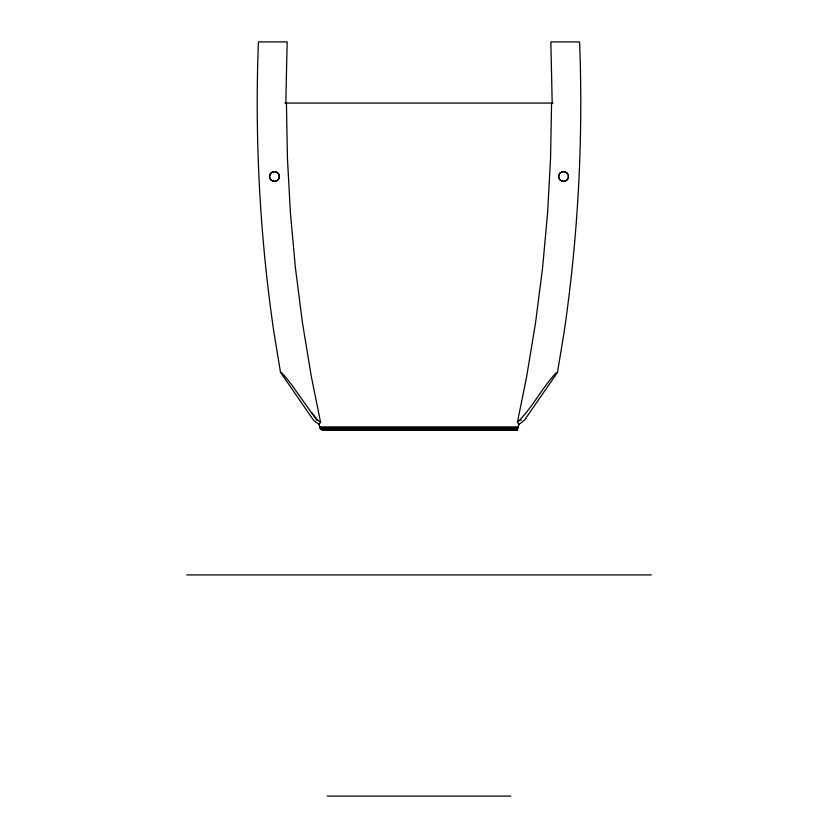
<?xml version="1.0" encoding="UTF-8"?>
<svg xmlns="http://www.w3.org/2000/svg" width="838" height="838" viewBox="0 0 838 838"><rect width="100%" height="100%" fill="white"/><g stroke="black" fill="none" stroke-linecap="round" stroke-linejoin="round"><path stroke-width="1.26" d="M285.81 103.074L287.151 41.9L258.471 41.9L258.272 45.619A1582.741 1582.741 0 0 0 273.879 332.11L280.521 372.397L313.454 420.089L319.016 424.437L320.022 428.009L322.525 430.062L517.79 430.344M551.572 103.074L550.576 158.036L547.581 212.936L542.595 267.678L535.629 322.211L526.683 376.461L517.423 422.237L518.984 424.437L517.308 428.878L513.851 430.344M286.428 103.074L287.424 158.036L290.419 212.936L295.405 267.678L302.371 322.211L311.317 376.461L320.577 422.237L319.016 424.437M518.984 424.437L524.546 420.089L557.48 372.397L564.121 332.11A1582.741 1582.741 0 0 0 579.728 45.619L579.529 41.9L550.849 41.9L552.19 103.074M517.423 422.237C532.549 407.792 541.819 387.837 556.411 372.606L557.48 372.397M284.93 103.074L553.07 103.074M520.492 420.089L521.246 420.089M319.561 427.013L518.439 427.013M319.77 427.516L518.23 427.516M320.022 428.009L517.978 428.009M320.336 428.459L517.664 428.459M320.692 428.878L517.308 428.878M321.101 429.255L516.899 429.255M321.541 429.58L516.459 429.58M322.022 429.842L515.978 429.842M322.525 430.062L515.475 430.062M323.059 430.219L514.941 430.219M186.696 574.91L651.304 574.91M327.239 796.1L510.761 796.1M280.521 372.397L281.589 372.606L285.308 376.733L291.425 384.506L316.754 420.089M320.577 422.237L317.508 420.089L311.809 412.673M269.616 175.603C268.39 180.987 276.729 183.648 278.855 178.567A4.808 4.703 86.9 0 0 278.446 173.686C276.205 170.156 270.192 171.465 269.616 175.603M559.836 173.319L559.145 174.388A4.798 4.693 -86.9 0 0 558.967 178.127C560.224 182.129 566.362 182.422 567.996 178.567A4.588 4.274 -86.9 0 0 568.174 174.828C567.054 171.381 562.089 170.481 559.836 173.319M271.271 180.212A4.892 4.892 0 0 0 279.243 177.352A4.892 4.892 0 0 0 272.779 171.874A4.892 4.892 0 0 0 271.271 180.212M560.413 180.212A4.892 4.892 0 0 0 568.384 177.352A4.892 4.892 0 0 0 561.921 171.874A4.892 4.892 0 0 0 560.413 180.212"/></g></svg>
